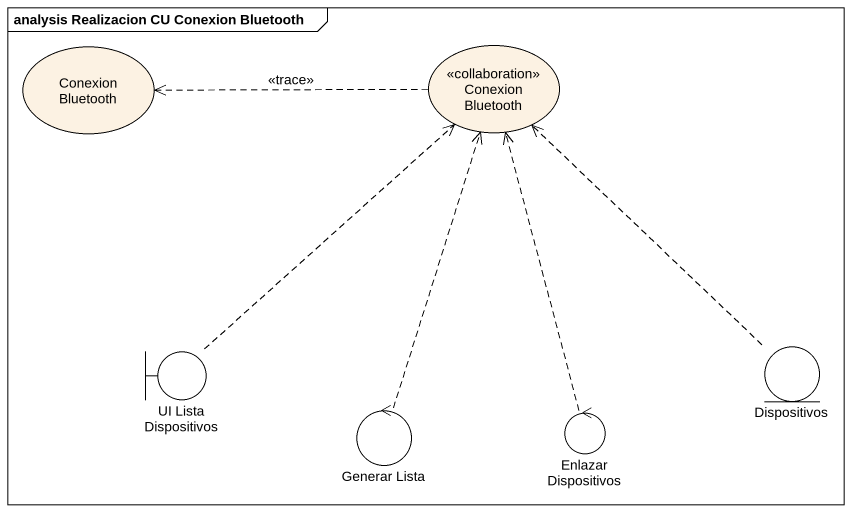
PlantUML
@startuml
mainframe analysis Realizacion CU Conexion Bluetooth
usecase "Conexion Bluetooth" as Conexion_Bluetooth
usecase "Conexion Bluetooth" as Conexion_Bluetooth_2 <<collaboration>>
boundary "UI Lista Dispositivos" as UI_Lista_Dispositivos
entity Dispositivos
control "Generar Lista" as Generar_Lista
control "Enlazar Dispositivos" as Enlazar_Dispositivos
Conexion_Bluetooth_2 .left.> Conexion_Bluetooth : <<trace>>
UI_Lista_Dispositivos .up.> Conexion_Bluetooth_2
Dispositivos .up.> Conexion_Bluetooth_2
Generar_Lista .up.> Conexion_Bluetooth_2
Enlazar_Dispositivos .up.> Conexion_Bluetooth_2
@enduml
